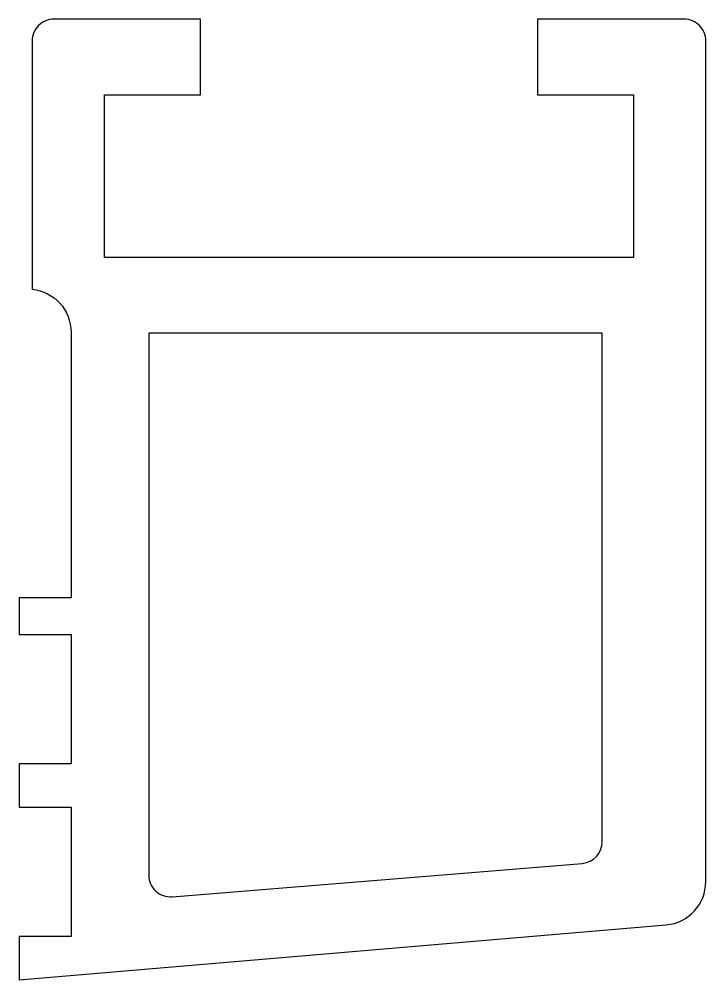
# Model space of a CAD drawing. Extents: x 940.5 to 972.3, y -18.7 to 25.8.
import ezdxf

# ---------------------------------------------------------------- set-up
doc = ezdxf.new("R2010")
doc.units = 0
doc.header["$LTSCALE"] = 15
doc.layers.get('0').update_dxf_attribs({"linetype": 'CONTINUOUS'})

msp = doc.modelspace()

# ---------------------------------------------------------------- linework, layer by layer
for points in [[(964.461, 25.773), (964.461, 22.273), (968.911, 22.273), (968.911, 14.732), (944.411, 14.732), (944.411, 22.273), (948.861, 22.273), (948.861, 25.773), (942.061, 25.773, 0.414214), (941.061, 24.773), (941.061, 13.264, -0.38517), (942.861, 11.274), (942.861, -1.027), (940.461, -1.027), (940.461, -2.727), (942.861, -2.727), (942.861, -8.727), (940.461, -8.727), (940.461, -10.727), (942.861, -10.727), (942.861, -16.727), (940.461, -16.727), (940.461, -18.727), (970.433, -16.18, 0.389241), (972.261, -14.187), (972.261, 24.773, 0.414214), (971.261, 25.773)], [(947.542, -14.88), (966.542, -13.333, 0.390622), (967.461, -12.337), (967.461, 11.232), (946.461, 11.232), (946.461, -13.883, 0.438206)]]:
    msp.add_lwpolyline(points, format="xyb", close=True)

doc.saveas('drawing.dxf')
